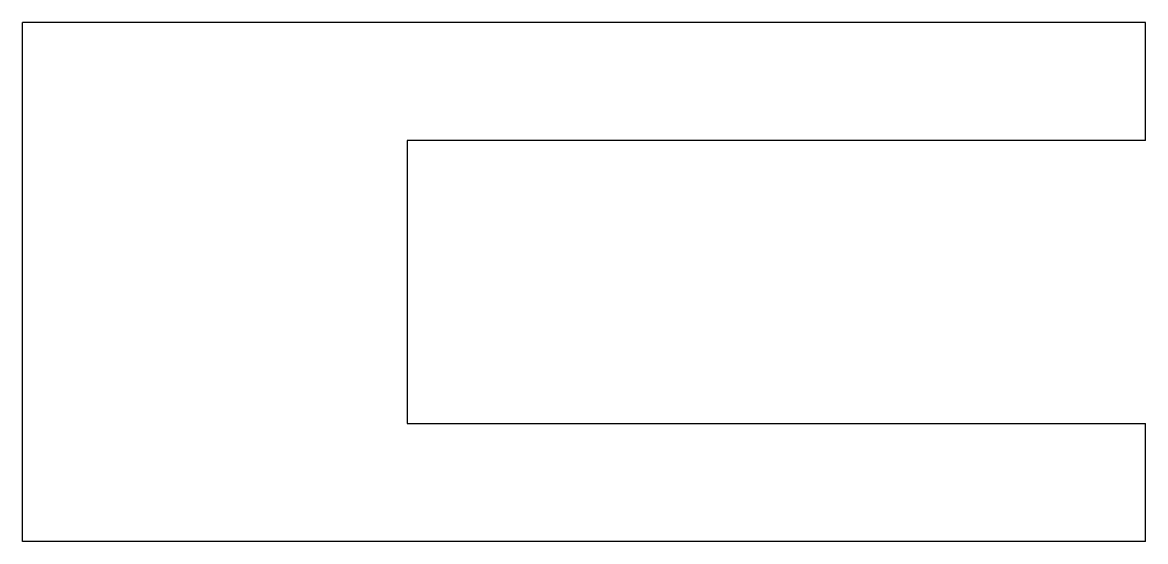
# Model space of a CAD drawing. Header units: metres. Extents: x -36.3 to 11.3, y -22 to 0.
import ezdxf

# ---------------------------------------------------------------- set-up
doc = ezdxf.new("R2010")
doc.units = ezdxf.units.M

msp = doc.modelspace()

# ---------------------------------------------------------------- linework, layer by layer
for points in [[(11.3, 0), (10.348, 0), (9.396, 0), (8.444, 0), (7.492, 0), (6.54, 0), (5.588, 0), (4.636, 0), (3.684, 0), (2.732, 0), (1.78, 0), (0.828, 0), (-0.124, 0), (-1.076, 0), (-2.028, 0), (-2.98, 0), (-3.932, 0), (-4.884, 0), (-5.836, 0), (-6.788, 0), (-7.74, 0), (-8.692, 0), (-9.644, 0), (-10.596, 0), (-11.548, 0), (-12.5, 0), (-13.452, 0), (-14.404, 0), (-15.356, 0), (-16.308, 0), (-17.26, 0), (-18.212, 0), (-19.164, 0), (-20.116, 0), (-21.068, 0), (-22.02, 0), (-22.972, 0), (-23.924, 0), (-24.876, 0), (-25.828, 0), (-26.78, 0), (-27.732, 0), (-28.684, 0), (-29.636, 0), (-30.588, 0), (-31.54, 0), (-32.492, 0), (-33.444, 0), (-34.396, 0), (-35.348, 0), (-36.3, 0)], [(-36.3, -22), (-36.3, -21.56), (-36.3, -21.12), (-36.3, -20.68), (-36.3, -20.24), (-36.3, -19.8), (-36.3, -19.36), (-36.3, -18.92), (-36.3, -18.48), (-36.3, -18.04), (-36.3, -17.6), (-36.3, -17.16), (-36.3, -16.72), (-36.3, -16.28), (-36.3, -15.84), (-36.3, -15.4), (-36.3, -14.96), (-36.3, -14.52), (-36.3, -14.08), (-36.3, -13.64), (-36.3, -13.2), (-36.3, -12.76), (-36.3, -12.32), (-36.3, -11.88), (-36.3, -11.44), (-36.3, -11), (-36.3, -10.56), (-36.3, -10.12), (-36.3, -9.68), (-36.3, -9.24), (-36.3, -8.8), (-36.3, -8.36), (-36.3, -7.92), (-36.3, -7.48), (-36.3, -7.04), (-36.3, -6.6), (-36.3, -6.16), (-36.3, -5.72), (-36.3, -5.28), (-36.3, -4.84), (-36.3, -4.4), (-36.3, -3.96), (-36.3, -3.52), (-36.3, -3.08), (-36.3, -2.64), (-36.3, -2.2), (-36.3, -1.76), (-36.3, -1.32), (-36.3, -0.88), (-36.3, -0.44), (-36.3, 0)], [(11.3, -5), (11.3, -4.9), (11.3, -4.8), (11.3, -4.7), (11.3, -4.6), (11.3, -4.5), (11.3, -4.4), (11.3, -4.3), (11.3, -4.2), (11.3, -4.1), (11.3, -4), (11.3, -3.9), (11.3, -3.8), (11.3, -3.7), (11.3, -3.6), (11.3, -3.5), (11.3, -3.4), (11.3, -3.3), (11.3, -3.2), (11.3, -3.1), (11.3, -3), (11.3, -2.9), (11.3, -2.8), (11.3, -2.7), (11.3, -2.6), (11.3, -2.5), (11.3, -2.4), (11.3, -2.3), (11.3, -2.2), (11.3, -2.1), (11.3, -2), (11.3, -1.9), (11.3, -1.8), (11.3, -1.7), (11.3, -1.6), (11.3, -1.5), (11.3, -1.4), (11.3, -1.3), (11.3, -1.2), (11.3, -1.1), (11.3, -1), (11.3, -0.9), (11.3, -0.8), (11.3, -0.7), (11.3, -0.6), (11.3, -0.5), (11.3, -0.4), (11.3, -0.3), (11.3, -0.2), (11.3, -0.1), (11.3, 0)], [(11.3, -5), (10.674, -5), (10.048, -5), (9.422, -5), (8.796, -5), (8.17, -5), (7.544, -5), (6.918, -5), (6.292, -5), (5.666, -5), (5.04, -5), (4.414, -5), (3.788, -5), (3.162, -5), (2.536, -5), (1.91, -5), (1.284, -5), (0.658, -5), (0.032, -5), (-0.594, -5), (-1.22, -5), (-1.846, -5), (-2.472, -5), (-3.098, -5), (-3.724, -5), (-4.35, -5), (-4.976, -5), (-5.602, -5), (-6.228, -5), (-6.854, -5), (-7.48, -5), (-8.106, -5), (-8.732, -5), (-9.358, -5), (-9.984, -5), (-10.61, -5), (-11.236, -5), (-11.862, -5), (-12.488, -5), (-13.114, -5), (-13.74, -5), (-14.366, -5), (-14.992, -5), (-15.618, -5), (-16.244, -5), (-16.87, -5), (-17.496, -5), (-18.122, -5), (-18.748, -5), (-19.374, -5), (-20, -5)], [(-20, -5), (-20, -5.24), (-20, -5.48), (-20, -5.72), (-20, -5.96), (-20, -6.2), (-20, -6.44), (-20, -6.68), (-20, -6.92), (-20, -7.16), (-20, -7.4), (-20, -7.64), (-20, -7.88), (-20, -8.12), (-20, -8.36), (-20, -8.6), (-20, -8.84), (-20, -9.08), (-20, -9.32), (-20, -9.56), (-20, -9.8), (-20, -10.04), (-20, -10.28), (-20, -10.52), (-20, -10.76), (-20, -11), (-20, -11.24), (-20, -11.48), (-20, -11.72), (-20, -11.96), (-20, -12.2), (-20, -12.44), (-20, -12.68), (-20, -12.92), (-20, -13.16), (-20, -13.4), (-20, -13.64), (-20, -13.88), (-20, -14.12), (-20, -14.36), (-20, -14.6), (-20, -14.84), (-20, -15.08), (-20, -15.32), (-20, -15.56), (-20, -15.8), (-20, -16.04), (-20, -16.28), (-20, -16.52), (-20, -16.76), (-20, -17)], [(-20, -17), (-19.374, -17), (-18.748, -17), (-18.122, -17), (-17.496, -17), (-16.87, -17), (-16.244, -17), (-15.618, -17), (-14.992, -17), (-14.366, -17), (-13.74, -17), (-13.114, -17), (-12.488, -17), (-11.862, -17), (-11.236, -17), (-10.61, -17), (-9.984, -17), (-9.358, -17), (-8.732, -17), (-8.106, -17), (-7.48, -17), (-6.854, -17), (-6.228, -17), (-5.602, -17), (-4.976, -17), (-4.35, -17), (-3.724, -17), (-3.098, -17), (-2.472, -17), (-1.846, -17), (-1.22, -17), (-0.594, -17), (0.032, -17), (0.658, -17), (1.284, -17), (1.91, -17), (2.536, -17), (3.162, -17), (3.788, -17), (4.414, -17), (5.04, -17), (5.666, -17), (6.292, -17), (6.918, -17), (7.544, -17), (8.17, -17), (8.796, -17), (9.422, -17), (10.048, -17), (10.674, -17), (11.3, -17)], [(11.3, -22), (11.3, -21.9), (11.3, -21.8), (11.3, -21.7), (11.3, -21.6), (11.3, -21.5), (11.3, -21.4), (11.3, -21.3), (11.3, -21.2), (11.3, -21.1), (11.3, -21), (11.3, -20.9), (11.3, -20.8), (11.3, -20.7), (11.3, -20.6), (11.3, -20.5), (11.3, -20.4), (11.3, -20.3), (11.3, -20.2), (11.3, -20.1), (11.3, -20), (11.3, -19.9), (11.3, -19.8), (11.3, -19.7), (11.3, -19.6), (11.3, -19.5), (11.3, -19.4), (11.3, -19.3), (11.3, -19.2), (11.3, -19.1), (11.3, -19), (11.3, -18.9), (11.3, -18.8), (11.3, -18.7), (11.3, -18.6), (11.3, -18.5), (11.3, -18.4), (11.3, -18.3), (11.3, -18.2), (11.3, -18.1), (11.3, -18), (11.3, -17.9), (11.3, -17.8), (11.3, -17.7), (11.3, -17.6), (11.3, -17.5), (11.3, -17.4), (11.3, -17.3), (11.3, -17.2), (11.3, -17.1), (11.3, -17)], [(11.3, -22), (10.348, -22), (9.396, -22), (8.444, -22), (7.492, -22), (6.54, -22), (5.588, -22), (4.636, -22), (3.684, -22), (2.732, -22), (1.78, -22), (0.828, -22), (-0.124, -22), (-1.076, -22), (-2.028, -22), (-2.98, -22), (-3.932, -22), (-4.884, -22), (-5.836, -22), (-6.788, -22), (-7.74, -22), (-8.692, -22), (-9.644, -22), (-10.596, -22), (-11.548, -22), (-12.5, -22), (-13.452, -22), (-14.404, -22), (-15.356, -22), (-16.308, -22), (-17.26, -22), (-18.212, -22), (-19.164, -22), (-20.116, -22), (-21.068, -22), (-22.02, -22), (-22.972, -22), (-23.924, -22), (-24.876, -22), (-25.828, -22), (-26.78, -22), (-27.732, -22), (-28.684, -22), (-29.636, -22), (-30.588, -22), (-31.54, -22), (-32.492, -22), (-33.444, -22), (-34.396, -22), (-35.348, -22), (-36.3, -22)]]:
    msp.add_lwpolyline(points)

doc.saveas('drawing.dxf')
